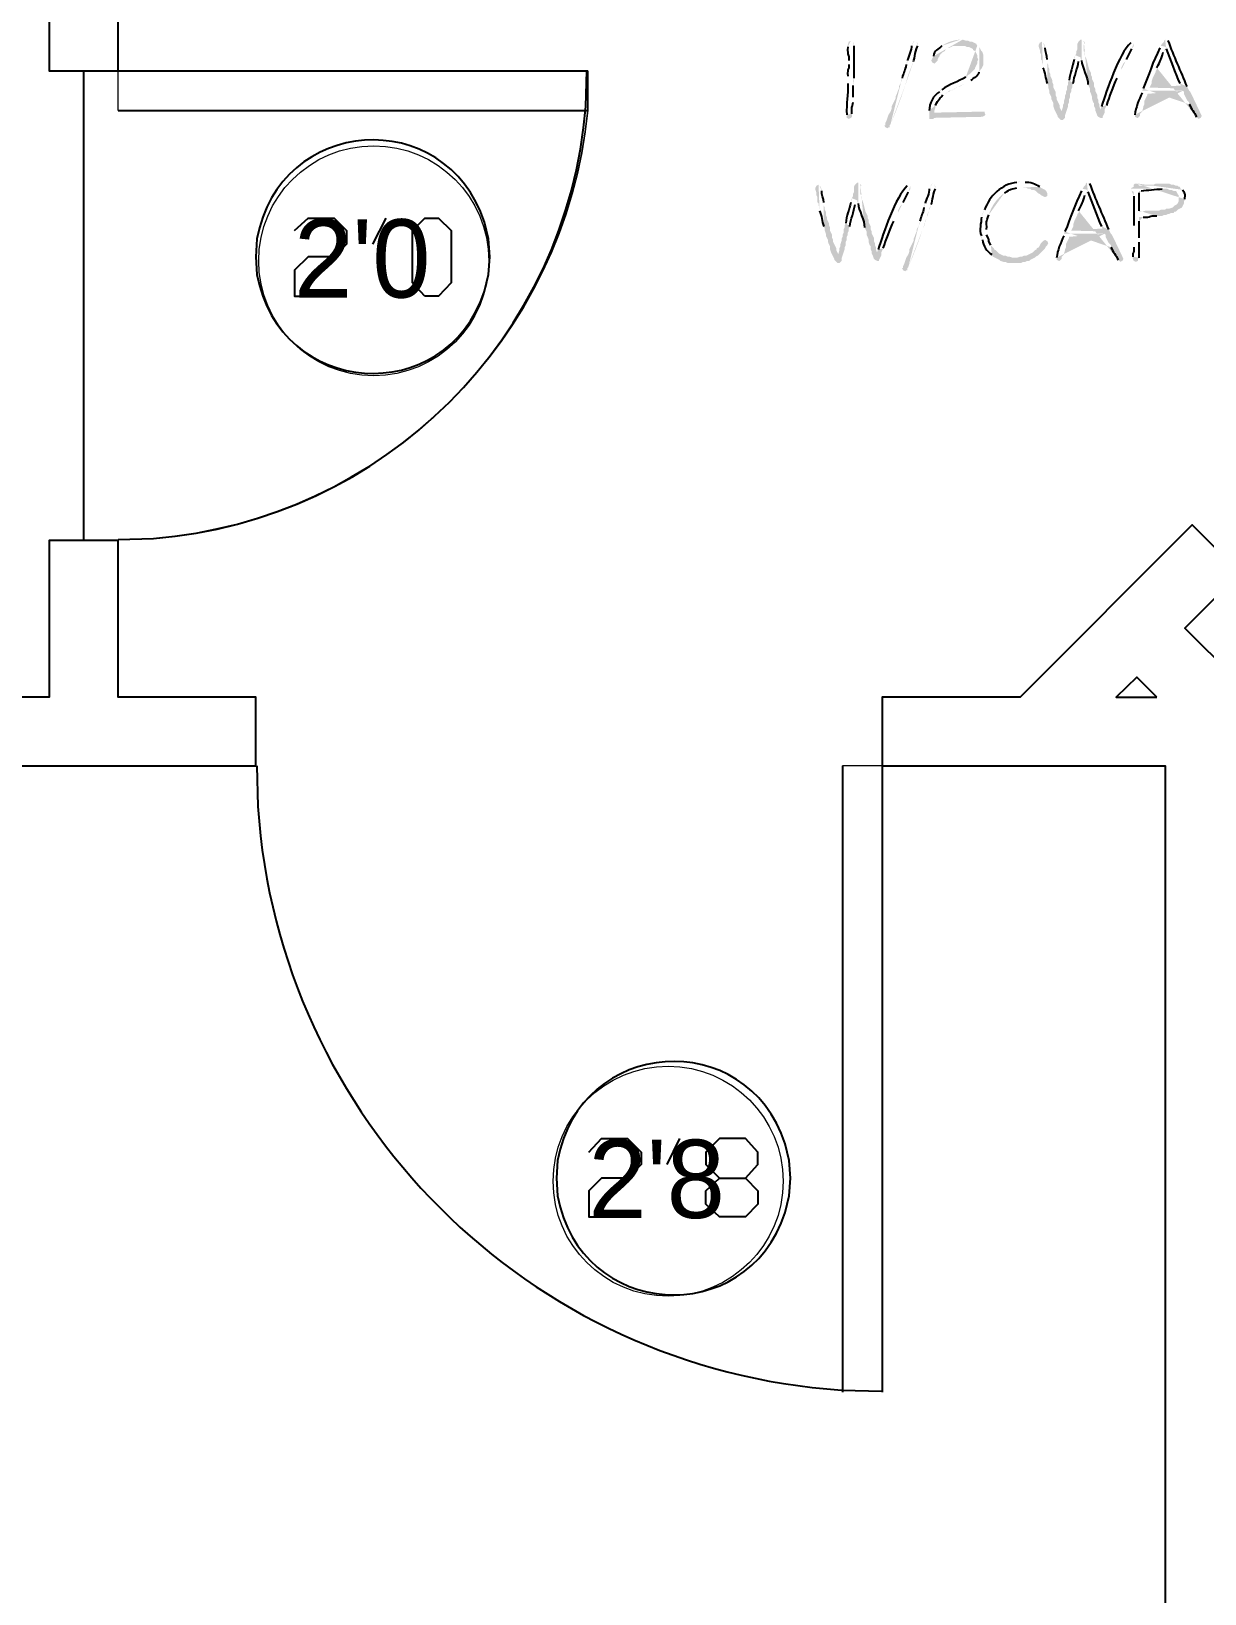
# Model space of a CAD drawing. Header units: inches. Extents: x -167 to 6071, y -6287 to -2731.
# Drawn here: x 365.5 to 425.4, y -5918.4 to -5838.5 of the extents above; entities that cross this region are included whole.
import ezdxf

# ---------------------------------------------------------------- set-up
doc = ezdxf.new("R2010")
doc.units = ezdxf.units.IN
doc.header["$LTSCALE"] = 96
doc.header["$MEASUREMENT"] = 0
doc.layers.add('Door label', color=5, linetype='Continuous', lineweight=5)
doc.layers.add('Doors', color=5, linetype='Continuous', lineweight=9)
doc.layers.add('PDF_Geometry', color=7, linetype='Continuous', true_color=0x4a4a4a)
doc.layers.add('PDF_Solid Fills', color=7, linetype='Continuous')
doc.styles.get("Standard").update_dxf_attribs({"font": 'arial.ttf'})

msp = doc.modelspace()

# ---------------------------------------------------------------- hatches: boundary and pattern name
at = {"layer": 'PDF_Solid Fills', "transparency": 33554559}
h = msp.add_hatch(color=256, dxfattribs=at)
h.paths.add_polyline_path([(407.37, -5839.029), (407.263, -5839.082), (407.21, -5839.242), (407.21, -5839.349)], flags=0)
h.paths.add_polyline_path([(407.263, -5840.042), (407.263, -5840.255)], flags=0)
h.paths.add_polyline_path([(407.21, -5840.842), (407.21, -5841.215)], flags=0)
h.paths.add_polyline_path([(407.157, -5842.815), (407.157, -5842.975), (407.263, -5843.029), (407.37, -5842.975), (407.423, -5842.922), (407.423, -5842.762)], flags=0)
h.paths.add_polyline_path([(407.477, -5842.175), (407.477, -5841.909)], flags=0)
h.paths.add_polyline_path([(407.477, -5841.322), (407.477, -5841.055), (407.53, -5840.949)], flags=0)
h.paths.add_polyline_path([(407.53, -5839.295), (407.53, -5839.189), (407.477, -5839.082)], flags=0)
h = msp.add_hatch(color=256, dxfattribs=at)
h.paths.add_polyline_path([(410.623, -5839.029), (410.57, -5839.082), (410.517, -5839.189), (410.463, -5839.295)], flags=0)
h.paths.add_polyline_path([(410.25, -5840.042), (410.25, -5840.149), (410.197, -5840.255)], flags=0)
h.paths.add_polyline_path([(409.983, -5840.949), (409.983, -5841.055), (409.823, -5841.375), (409.823, -5841.482), (409.77, -5841.589), (409.717, -5841.749), (409.663, -5841.855), (409.663, -5841.962), (409.45, -5842.389), (409.45, -5842.495), (409.397, -5842.655), (409.29, -5842.815), (409.237, -5842.975), (409.183, -5843.135), (409.13, -5843.242), (409.13, -5843.349), (409.077, -5843.349), (409.13, -5843.455), (409.237, -5843.509), (409.29, -5843.455), (409.343, -5843.455), (409.343, -5843.349), (409.397, -5843.295)], flags=0)
h.paths.add_polyline_path([(409.397, -5843.295, 0.021366), (410.143, -5841.322)], flags=0)
h.paths.add_polyline_path([(410.57, -5840.095, 0.041027), (410.143, -5841.322)], flags=0)
h.paths.add_polyline_path([(410.783, -5839.295), (410.783, -5839.189), (410.73, -5839.082)], flags=0)
h = msp.add_hatch(color=256, dxfattribs=at)
h.paths.add_polyline_path([(413.823, -5839.295), (412.97, -5839.295), (413.183, -5839.295), (413.29, -5839.349), (413.397, -5839.349), (413.61, -5839.455), (413.61, -5839.509), (413.717, -5839.562), (413.823, -5839.775), (413.823, -5839.882), (413.877, -5839.989), (413.823, -5840.095), (413.823, -5840.202), (413.717, -5840.415), (413.717, -5840.469), (413.45, -5840.735), (413.343, -5840.789), (413.343, -5840.842), (413.237, -5840.895)], flags=0)
h.paths.add_polyline_path([(412.01, -5841.535), (411.957, -5841.535), (411.903, -5841.642)], flags=0)
h.paths.add_polyline_path([(411.37, -5842.602), (411.37, -5842.709), (411.637, -5842.709), (411.637, -5842.602), (411.69, -5842.442), (411.69, -5842.335)], flags=0)
h.paths.add_polyline_path([(412.063, -5841.802), (412.17, -5841.749), (412.277, -5841.695), (412.383, -5841.589), (412.49, -5841.589), (412.703, -5841.482), (412.757, -5841.429), (412.917, -5841.375), (413.023, -5841.322), (413.183, -5841.215), (413.503, -5841.055)], flags=0)
h.paths.add_polyline_path([(413.93, -5840.629), (413.983, -5840.522), (414.037, -5840.469), (414.09, -5840.362), (414.143, -5840.255), (414.143, -5839.775), (414.09, -5839.615), (414.037, -5839.562), (413.93, -5839.349)], flags=0)
h = msp.add_hatch(color=256, dxfattribs=at)
h.paths.add_polyline_path([(412.97, -5838.975, 0.133918), (412.01, -5839.295)], flags=0)
h.paths.add_polyline_path([(411.583, -5839.829), (411.53, -5839.935), (411.477, -5840.042), (411.53, -5840.149), (411.637, -5840.202), (411.69, -5840.149), (411.797, -5840.042), (411.797, -5839.989), (411.85, -5839.882), (411.903, -5839.829), (411.903, -5839.775), (411.957, -5839.722), (412.063, -5839.615), (412.17, -5839.562), (412.223, -5839.455), (412.33, -5839.402), (412.383, -5839.402), (412.597, -5839.295), (413.823, -5839.295), (413.77, -5839.189), (413.663, -5839.135), (413.557, -5839.082), (413.45, -5839.082), (413.343, -5839.029), (413.237, -5839.029), (413.077, -5838.975)], flags=0)
h = msp.add_hatch(color=256, dxfattribs=at)
h.paths.add_polyline_path([(417.13, -5839.082), (417.023, -5839.135), (416.97, -5839.242), (416.97, -5839.349), (417.023, -5839.509), (417.023, -5839.615), (417.077, -5839.722), (417.077, -5839.989), (417.13, -5840.042), (417.13, -5840.149), (417.183, -5840.255), (417.183, -5840.415)], flags=0)
h.paths.add_polyline_path([(417.397, -5841.215), (417.45, -5841.322), (417.45, -5841.429), (417.503, -5841.589), (417.503, -5841.695), (417.557, -5841.802), (417.61, -5841.909), (417.61, -5842.015), (417.717, -5842.229), (417.717, -5842.389), (417.77, -5842.549), (417.93, -5842.869), (417.93, -5842.922), (417.983, -5842.975), (418.09, -5843.082), (418.197, -5843.082), (418.25, -5843.029), (418.303, -5842.975), (418.303, -5842.869), (418.357, -5842.709), (418.143, -5842.709), (418.143, -5842.655), (418.09, -5842.549), (418.037, -5842.442), (418.037, -5842.335), (417.877, -5842.015), (417.877, -5841.909), (417.823, -5841.802), (417.823, -5841.642), (417.717, -5841.429), (417.717, -5841.269), (417.663, -5841.162), (417.663, -5841.055), (417.557, -5840.842), (417.557, -5840.735), (417.503, -5840.629), (417.503, -5840.469), (417.45, -5840.362), (417.45, -5840.255), (417.397, -5840.149), (417.397, -5839.989)], flags=0)
h.paths.add_polyline_path([(417.29, -5839.402), (417.29, -5839.349), (417.237, -5839.189), (417.183, -5839.135)], flags=0)
h = msp.add_hatch(color=256, dxfattribs=at)
h.paths.add_polyline_path([(419.157, -5838.975), (419.103, -5838.975), (418.997, -5839.082), (418.943, -5839.189), (418.943, -5839.455), (418.89, -5839.562), (418.89, -5839.669), (418.837, -5839.775), (419.103, -5839.882), (419.103, -5839.935), (419.157, -5840.042)], flags=0)
h.paths.add_polyline_path([(419.477, -5841.269), (419.53, -5841.375), (419.583, -5841.482), (419.583, -5841.642), (419.637, -5841.749), (419.69, -5841.909), (419.69, -5842.015), (419.743, -5842.175), (419.797, -5842.229), (419.797, -5842.389), (419.85, -5842.495), (419.85, -5842.602), (419.903, -5842.709), (419.957, -5842.869), (420.01, -5842.922), (420.117, -5842.975), (420.223, -5842.975), (420.223, -5842.922), (420.33, -5842.709), (420.33, -5842.549), (420.117, -5842.549), (420.063, -5842.389), (420.063, -5842.282), (420.01, -5842.175), (420.01, -5842.069), (419.957, -5841.962), (419.957, -5841.802), (419.903, -5841.695), (419.85, -5841.589), (419.85, -5841.482), (419.797, -5841.375), (419.797, -5841.215), (419.743, -5841.109), (419.69, -5841.002), (419.69, -5840.895), (419.637, -5840.789), (419.637, -5840.682), (419.583, -5840.575), (419.53, -5840.469), (419.477, -5840.255), (419.423, -5840.042), (419.37, -5839.882), (419.317, -5839.775), (419.317, -5839.615), (419.263, -5839.562), (419.263, -5839.242), (419.317, -5839.135), (419.263, -5839.029)], flags=0)
h = msp.add_hatch(color=256, dxfattribs=at)
h.paths.add_polyline_path([(421.717, -5839.135), (421.663, -5839.135)], flags=0)
h.paths.add_polyline_path([(420.17, -5842.389), (420.117, -5842.549), (420.33, -5842.549), (420.437, -5842.335)], flags=0)
h.paths.add_polyline_path([(420.97, -5840.949), (421.023, -5840.842), (421.077, -5840.735), (421.13, -5840.629), (421.183, -5840.522), (421.183, -5840.415), (421.237, -5840.309), (421.29, -5840.202), (421.397, -5840.095), (421.45, -5839.989)], flags=0)
h.paths.add_polyline_path([(421.717, -5839.455), (421.823, -5839.295), (421.823, -5839.135)], flags=0)
h = msp.add_hatch(color=256, dxfattribs=at)
h.paths.add_polyline_path([(423.21, -5839.295), (423.157, -5839.402)], flags=0)
h.paths.add_polyline_path([(422.303, -5841.482), (422.25, -5841.589), (424.33, -5841.589), (424.383, -5841.642), (424.383, -5841.749), (424.437, -5841.855), (424.49, -5841.962), (424.543, -5842.069), (424.65, -5842.175), (424.65, -5842.282)], flags=0)
h.paths.add_polyline_path([(425.023, -5842.922), (425.077, -5842.975), (425.13, -5843.029), (425.237, -5842.975), (425.29, -5842.869), (424.81, -5841.855), (424.757, -5841.749), (424.703, -5841.642), (424.65, -5841.589), (424.597, -5841.482), (422.623, -5841.429), (422.73, -5841.215), (422.73, -5841.109), (422.783, -5840.949), (422.943, -5840.629), (422.943, -5840.575), (422.997, -5840.522), (422.997, -5840.415)], flags=0)
h.paths.add_polyline_path([(423.317, -5839.615), (423.423, -5839.509), (423.477, -5839.349)], flags=0)
h = msp.add_hatch(color=256, dxfattribs=at)
h.paths.add_polyline_path([(423.423, -5838.975), (423.37, -5839.029), (423.37, -5839.082), (423.317, -5839.135), (423.263, -5839.189), (423.21, -5839.295), (423.477, -5839.349), (423.477, -5839.455)], flags=0)
h.paths.add_polyline_path([(424.17, -5841.215), (424.223, -5841.322), (422.623, -5841.429), (424.597, -5841.482), (424.543, -5841.375)], flags=0)
h.paths.add_polyline_path([(423.583, -5839.029), (423.53, -5838.975)], flags=0)
h = msp.add_hatch(color=256, dxfattribs=at)
h.paths.add_polyline_path([(418.837, -5839.775), (418.783, -5839.882), (418.783, -5839.989)], flags=0)
h.paths.add_polyline_path([(418.517, -5841.055), (418.463, -5841.162), (418.463, -5841.269), (418.41, -5841.375), (418.41, -5841.535), (418.357, -5841.642), (418.357, -5841.749), (418.303, -5841.855), (418.303, -5841.962), (418.25, -5842.122), (418.25, -5842.229), (418.197, -5842.335), (418.197, -5842.442), (418.143, -5842.602), (418.143, -5842.709), (418.357, -5842.709), (418.41, -5842.549), (418.463, -5842.389), (418.463, -5842.282), (418.517, -5842.175), (418.517, -5842.015), (418.57, -5841.909), (418.57, -5841.749), (418.623, -5841.642), (418.623, -5841.535), (418.677, -5841.429), (418.677, -5841.322), (418.73, -5841.215)], flags=0)
h.paths.add_polyline_path([(418.997, -5840.095), (419.103, -5839.882)], flags=0)
h = msp.add_hatch(color=256, dxfattribs=at)
h.paths.add_polyline_path([(422.25, -5841.589), (422.25, -5841.695)], flags=0)
h.paths.add_polyline_path([(421.877, -5842.815), (421.877, -5842.922), (421.983, -5842.975), (422.037, -5842.975), (422.09, -5842.922), (422.143, -5842.869), (422.143, -5842.762), (422.25, -5842.655), (422.303, -5842.442), (422.303, -5842.389), (422.357, -5842.282), (422.357, -5842.122), (422.41, -5842.015), (422.463, -5841.909), (422.517, -5841.802), (422.517, -5841.749), (424.33, -5841.589)], flags=0)
for points in [[(414.09, -5842.655), (411.637, -5842.709), (411.37, -5842.709), (411.37, -5843.029), (411.583, -5843.029), (411.637, -5842.975), (414.037, -5842.922), (414.09, -5842.922), (414.197, -5842.869), (414.25, -5842.815), (414.197, -5842.709), (414.197, -5842.655)], [(417.077, -5846.549), (416.063, -5846.549), (416.33, -5846.549), (416.437, -5846.602), (416.543, -5846.602), (416.597, -5846.655), (416.703, -5846.655), (416.81, -5846.709), (416.917, -5846.815), (417.023, -5846.869), (417.077, -5846.922), (417.29, -5847.029), (417.397, -5846.975), (417.397, -5846.815), (417.343, -5846.709), (417.29, -5846.655), (417.183, -5846.602)], [(423.317, -5846.335), (422.943, -5846.335), (422.837, -5846.389), (422.463, -5846.389), (422.357, -5846.442), (422.09, -5846.442), (424.063, -5846.442), (423.957, -5846.442), (423.85, -5846.389), (423.743, -5846.389), (423.637, -5846.335), (423.477, -5846.335)], [(417.29, -5849.215), (417.183, -5849.269), (417.077, -5849.375), (417.023, -5849.482), (416.97, -5849.589), (416.863, -5849.642), (416.863, -5849.695), (416.757, -5849.749), (416.65, -5849.855), (416.543, -5849.909), (416.33, -5850.015), (416.223, -5850.015), (416.117, -5850.069), (416.01, -5850.069), (415.85, -5850.122), (414.73, -5850.122), (414.943, -5850.229), (414.997, -5850.282), (415.157, -5850.335), (415.263, -5850.335), (415.37, -5850.389), (416.063, -5850.389), (416.17, -5850.335), (416.277, -5850.335), (416.383, -5850.282), (416.49, -5850.282), (416.543, -5850.229), (416.757, -5850.122), (416.81, -5850.069), (416.917, -5850.015), (417.29, -5849.642), (417.343, -5849.535), (417.397, -5849.482), (417.45, -5849.375), (417.397, -5849.269)]]:
    msp.add_hatch(color=256, dxfattribs=at).paths.add_polyline_path(points)
h = msp.add_hatch(color=256, dxfattribs=at)
h.paths.add_polyline_path([(405.717, -5846.389), (405.61, -5846.442), (405.557, -5846.549), (405.557, -5846.655), (405.61, -5846.815), (405.61, -5846.922), (405.663, -5847.029), (405.663, -5847.295), (405.717, -5847.349), (405.717, -5847.455), (405.77, -5847.562), (405.77, -5847.722)], flags=0)
h.paths.add_polyline_path([(405.983, -5848.522), (406.037, -5848.629), (406.037, -5848.735), (406.09, -5848.895), (406.09, -5849.002), (406.143, -5849.109), (406.197, -5849.215), (406.197, -5849.322), (406.25, -5849.429), (406.303, -5849.535), (406.303, -5849.695), (406.357, -5849.855), (406.41, -5849.962), (406.463, -5850.069), (406.517, -5850.175), (406.517, -5850.229), (406.57, -5850.282), (406.677, -5850.389), (406.783, -5850.389), (406.89, -5850.282), (406.89, -5850.175), (406.943, -5850.015), (406.73, -5850.015), (406.73, -5849.962), (406.677, -5849.855), (406.623, -5849.749), (406.623, -5849.642), (406.57, -5849.535), (406.517, -5849.429), (406.463, -5849.322), (406.463, -5849.215), (406.41, -5849.109), (406.41, -5848.949), (406.357, -5848.842), (406.303, -5848.735), (406.303, -5848.575), (406.25, -5848.469), (406.25, -5848.362), (406.197, -5848.255), (406.143, -5848.149), (406.143, -5848.042), (406.09, -5847.935), (406.09, -5847.775), (406.037, -5847.669), (406.037, -5847.562), (405.983, -5847.455), (405.983, -5847.295)], flags=0)
h.paths.add_polyline_path([(405.877, -5846.709), (405.877, -5846.655), (405.823, -5846.495), (405.77, -5846.442)], flags=0)
h = msp.add_hatch(color=256, dxfattribs=at)
h.paths.add_polyline_path([(407.743, -5846.282), (407.69, -5846.282), (407.583, -5846.389), (407.53, -5846.495), (407.53, -5846.762), (407.477, -5846.869), (407.477, -5846.975), (407.423, -5847.082), (407.69, -5847.189), (407.69, -5847.242), (407.743, -5847.349)], flags=0)
h.paths.add_polyline_path([(408.063, -5848.575), (408.17, -5848.789), (408.17, -5848.949), (408.223, -5849.055), (408.277, -5849.215), (408.277, -5849.322), (408.33, -5849.482), (408.383, -5849.535), (408.383, -5849.695), (408.437, -5849.802), (408.437, -5849.909), (408.49, -5850.015), (408.543, -5850.175), (408.597, -5850.229), (408.703, -5850.282), (408.81, -5850.282), (408.81, -5850.229), (408.863, -5850.122), (408.917, -5850.015), (408.917, -5849.855), (408.703, -5849.855), (408.65, -5849.695), (408.65, -5849.589), (408.597, -5849.482), (408.597, -5849.375), (408.543, -5849.269), (408.543, -5849.109), (408.437, -5848.895), (408.437, -5848.789), (408.383, -5848.682), (408.383, -5848.522), (408.277, -5848.309), (408.277, -5848.202), (408.223, -5848.095), (408.223, -5847.989), (408.117, -5847.775), (408.01, -5847.349), (407.957, -5847.189), (407.903, -5847.082), (407.903, -5846.922), (407.85, -5846.869), (407.85, -5846.549), (407.903, -5846.442), (407.85, -5846.335)], flags=0)
h = msp.add_hatch(color=256, dxfattribs=at)
h.paths.add_polyline_path([(410.303, -5846.442), (410.25, -5846.442)], flags=0)
h.paths.add_polyline_path([(408.757, -5849.695), (408.703, -5849.855), (408.917, -5849.855), (408.97, -5849.749), (409.023, -5849.642)], flags=0)
h.paths.add_polyline_path([(409.557, -5848.255), (409.77, -5847.829), (409.77, -5847.722), (409.877, -5847.509), (409.983, -5847.402), (410.037, -5847.295)], flags=0)
h.paths.add_polyline_path([(410.303, -5846.762), (410.41, -5846.602), (410.41, -5846.442)], flags=0)
h = msp.add_hatch(color=256, dxfattribs=at)
h.paths.add_polyline_path([(411.53, -5846.335), (411.477, -5846.389), (411.423, -5846.495), (411.37, -5846.602)], flags=0)
h.paths.add_polyline_path([(411.157, -5847.349), (411.157, -5847.455), (411.103, -5847.562)], flags=0)
h.paths.add_polyline_path([(410.89, -5848.255), (410.89, -5848.362), (410.837, -5848.469), (410.73, -5848.682), (410.73, -5848.789), (410.677, -5848.895), (410.623, -5849.055), (410.57, -5849.162), (410.57, -5849.269), (410.517, -5849.375), (410.463, -5849.482), (410.41, -5849.589), (410.357, -5849.695), (410.357, -5849.802), (410.303, -5849.962), (410.197, -5850.122), (410.143, -5850.282), (410.09, -5850.442), (410.037, -5850.549), (410.037, -5850.655), (409.983, -5850.655), (410.037, -5850.762), (410.143, -5850.815), (410.197, -5850.762), (410.25, -5850.762), (410.25, -5850.655), (410.303, -5850.602)], flags=0)
h.paths.add_polyline_path([(410.303, -5850.602, 0.021366), (411.05, -5848.629)], flags=0)
h.paths.add_polyline_path([(411.05, -5848.629), (411.103, -5848.522), (411.157, -5848.362), (411.157, -5848.255), (411.263, -5848.042), (411.263, -5847.935), (411.37, -5847.722), (411.37, -5847.615), (411.423, -5847.509), (411.477, -5847.402)], flags=0)
h.paths.add_polyline_path([(411.69, -5846.602), (411.69, -5846.495), (411.637, -5846.389)], flags=0)
h = msp.add_hatch(color=256, dxfattribs=at)
h.paths.add_polyline_path([(416.063, -5846.229), (415.957, -5846.229), (415.85, -5846.282)], flags=0)
h.paths.add_polyline_path([(414.197, -5847.669), (414.143, -5847.775), (414.09, -5847.882), (414.037, -5848.042)], flags=0)
h.paths.add_polyline_path([(414.037, -5849.002), (414.037, -5849.109), (414.09, -5849.215)], flags=0)
h.paths.add_polyline_path([(414.57, -5849.962), (414.623, -5850.069), (414.73, -5850.122), (415.743, -5850.122), (415.637, -5850.122), (415.477, -5850.069), (415.37, -5850.069), (415.263, -5850.015), (415.157, -5850.015), (414.943, -5849.909), (414.89, -5849.855), (414.783, -5849.749), (414.677, -5849.695), (414.677, -5849.642), (414.57, -5849.535), (414.517, -5849.482)], flags=0)
h.paths.add_polyline_path([(414.303, -5848.949), (414.303, -5848.682)], flags=0)
h.paths.add_polyline_path([(415.21, -5846.815, 0.162278), (414.41, -5847.935)], flags=0)
h.paths.add_polyline_path([(415.85, -5846.549), (417.077, -5846.549), (417.023, -5846.495)], flags=0)
h.paths.add_polyline_path([(416.277, -5846.282), (416.17, -5846.229)], flags=0)
h = msp.add_hatch(color=256, dxfattribs=at)
h.paths.add_polyline_path([(419.21, -5846.602), (419.157, -5846.709)], flags=0)
h.paths.add_polyline_path([(418.303, -5848.789), (418.25, -5848.895), (420.33, -5848.895), (420.383, -5848.949), (420.383, -5849.055), (420.543, -5849.375), (420.65, -5849.482), (420.65, -5849.589)], flags=0)
h.paths.add_polyline_path([(421.023, -5850.229), (421.077, -5850.282), (421.13, -5850.335), (421.237, -5850.282), (421.29, -5850.175), (420.81, -5849.162), (420.757, -5849.055), (420.703, -5848.949), (420.65, -5848.895), (420.597, -5848.789), (418.623, -5848.735), (418.677, -5848.629), (418.73, -5848.522), (418.73, -5848.415), (418.783, -5848.255), (418.943, -5847.935), (418.943, -5847.882), (418.997, -5847.829), (418.997, -5847.722)], flags=0)
h.paths.add_polyline_path([(419.317, -5846.922), (419.423, -5846.815), (419.477, -5846.655)], flags=0)
h = msp.add_hatch(color=256, dxfattribs=at)
h.paths.add_polyline_path([(419.423, -5846.282), (419.37, -5846.335), (419.37, -5846.389), (419.263, -5846.495), (419.21, -5846.602), (419.477, -5846.655), (419.477, -5846.762)], flags=0)
h.paths.add_polyline_path([(420.17, -5848.522), (420.223, -5848.629), (418.623, -5848.735), (420.597, -5848.789), (420.543, -5848.682)], flags=0)
h.paths.add_polyline_path([(419.583, -5846.335), (419.53, -5846.282)], flags=0)
h = msp.add_hatch(color=256, dxfattribs=at)
h.paths.add_polyline_path([(421.983, -5846.335), (421.877, -5846.335), (421.823, -5846.389), (421.823, -5846.495), (421.717, -5846.549), (421.663, -5846.602), (423.53, -5846.602), (423.637, -5846.655), (423.743, -5846.655), (423.85, -5846.709), (423.957, -5846.709), (424.01, -5846.762), (424.063, -5846.869), (424.117, -5846.922), (424.117, -5847.242), (424.063, -5847.349), (424.01, -5847.402), (423.903, -5847.455), (423.797, -5847.562), (423.637, -5847.615), (423.477, -5847.615), (423.423, -5847.669), (423.21, -5847.669), (423.103, -5847.722), (422.41, -5847.722), (422.25, -5847.775), (422.09, -5847.775), (423.957, -5847.775), (424.063, -5847.669), (424.277, -5847.562), (424.383, -5847.349), (424.383, -5847.242), (424.437, -5847.135)], flags=0)
h.paths.add_polyline_path([(424.33, -5846.655), (424.223, -5846.602), (424.17, -5846.495), (424.117, -5846.495), (424.063, -5846.442), (422.09, -5846.442), (422.037, -5846.335)], flags=0)
h = msp.add_hatch(color=256, dxfattribs=at)
h.paths.add_polyline_path([(421.663, -5846.602), (421.717, -5846.709), (421.823, -5846.762), (421.823, -5846.975)], flags=0)
h.paths.add_polyline_path([(421.823, -5848.469), (421.823, -5849.589)], flags=0)
h.paths.add_polyline_path([(421.77, -5850.069), (421.77, -5850.175), (421.823, -5850.282), (421.93, -5850.335), (422.037, -5850.282), (422.037, -5850.175), (422.09, -5850.122)], flags=0)
h.paths.add_polyline_path([(422.09, -5849.322), (422.09, -5849.109)], flags=0)
h.paths.add_polyline_path([(422.09, -5848.255), (422.09, -5848.042), (422.303, -5848.042)], flags=0)
h.paths.add_polyline_path([(422.997, -5847.989), (423.263, -5847.989), (423.37, -5847.935), (423.477, -5847.935), (423.583, -5847.882), (423.637, -5847.882), (423.743, -5847.829), (423.85, -5847.829), (423.903, -5847.775), (423.957, -5847.775), (422.09, -5847.775), (422.09, -5847.722)], flags=0)
h.paths.add_polyline_path([(422.09, -5846.815), (422.09, -5846.709), (422.197, -5846.709)], flags=0)
h.paths.add_polyline_path([(423.263, -5846.602), (423.37, -5846.602)], flags=0)
h = msp.add_hatch(color=256, dxfattribs=at)
h.paths.add_polyline_path([(407.423, -5847.082), (407.37, -5847.189), (407.37, -5847.295)], flags=0)
h.paths.add_polyline_path([(407.103, -5848.362), (407.05, -5848.469), (407.05, -5848.575), (406.997, -5848.682), (406.997, -5848.842), (406.943, -5848.949), (406.943, -5849.055), (406.89, -5849.162), (406.89, -5849.269), (406.837, -5849.429), (406.837, -5849.535), (406.783, -5849.642), (406.783, -5849.749), (406.73, -5849.909), (406.73, -5850.015), (406.943, -5850.015), (406.997, -5849.855), (407.05, -5849.695), (407.05, -5849.589), (407.103, -5849.482), (407.103, -5849.322), (407.157, -5849.215), (407.157, -5849.055), (407.21, -5848.949), (407.21, -5848.842), (407.263, -5848.735), (407.263, -5848.629), (407.317, -5848.522)], flags=0)
h.paths.add_polyline_path([(407.583, -5847.402), (407.637, -5847.295), (407.69, -5847.189)], flags=0)
h = msp.add_hatch(color=256, dxfattribs=at)
h.paths.add_polyline_path([(418.25, -5848.895), (418.25, -5849.002)], flags=0)
h.paths.add_polyline_path([(417.877, -5850.122), (417.877, -5850.229), (417.983, -5850.282), (418.037, -5850.282), (418.09, -5850.229), (418.143, -5850.175), (418.143, -5850.069), (418.25, -5849.962), (418.303, -5849.749), (418.303, -5849.695), (418.357, -5849.589), (418.357, -5849.429), (418.41, -5849.322), (418.463, -5849.215), (418.517, -5849.109), (418.517, -5849.055), (420.33, -5848.895)], flags=0)

# ---------------------------------------------------------------- linework, layer by layer
at = {"layer": 'Door label'}
for centre in [(382.994, -5850.279), (398.034, -5897.319)]:
    msp.add_circle(centre, 5.877, dxfattribs=at)
at = {"layer": 'Doors'}
msp.add_line((408.97, -5876.095), (406.943, -5876.095), dxfattribs=at)
at = {"layer": 'Doors', "transparency": 33554687}
for points in [[(393.93, -5842.602), (369.93, -5842.602), (369.93, -5840.575)], [(406.943, -5876.095), (406.943, -5908.095)], [(408.97, -5908.095), (408.97, -5876.095)]]:
    msp.add_lwpolyline(points, dxfattribs=at)
for points in [[(393.93, -5840.575), (369.93, -5840.575)], [(393.93, -5840.575), (393.93, -5842.602)]]:
    msp.add_lwpolyline(points, close=True, dxfattribs=at)
msp.add_lwpolyline([(371.743, -5864.469, 0.362638), (393.93, -5842.602, -0.362638)], format="xyb", close=True, dxfattribs=at)
msp.add_lwpolyline([(377.023, -5876.095), (377.077, -5878.175, 0.375995), (406.89, -5907.989), (408.97, -5908.042)], format="xyb", dxfattribs=at)
at = {"layer": 'PDF_Geometry', "color": 7}
for points in [[(330.41, -5832.575), (366.41, -5832.575), (366.41, -5840.575), (369.93, -5840.575), (369.93, -5829.055), (262.943, -5829.055)], [(369.93, -5840.575), (393.93, -5840.575)], [(369.93, -5842.602), (393.93, -5842.602)], [(426.943, -5957.589), (426.943, -5871.562), (424.437, -5869.055), (427.263, -5866.229), (424.81, -5863.775), (416.01, -5872.575), (408.97, -5872.575), (408.97, -5876.095), (408.97, -5908.095)], [(289.13, -5876.095), (376.97, -5876.095), (376.97, -5872.575), (369.93, -5872.575), (369.93, -5864.575), (366.41, -5864.575), (366.41, -5872.575), (330.41, -5872.575)], [(408.97, -5876.095), (423.423, -5876.095), (423.423, -5990.815), (426.943, -5990.815), (426.943, -5961.109), (486.943, -5961.109), (486.943, -6048.575), (426.943, -6048.575), (426.943, -6018.815), (423.423, -6018.815), (423.423, -6048.575), (404.917, -6048.575), (404.917, -6052.042), (486.943, -6052.042), (486.943, -6070.069), (496.917, -6070.069), (496.917, -5997.589), (510.143, -5997.589), (510.143, -5994.069)], [(406.943, -5876.095), (406.943, -5908.095)]]:
    msp.add_lwpolyline(points, dxfattribs=at)
at = {"layer": 'PDF_Geometry'}
for points in [[(368.17, -5840.575), (368.17, -5864.575)], [(378.943, -5848.735), (379.637, -5848.095), (380.97, -5848.095), (381.61, -5848.735), (381.61, -5849.429), (380.97, -5850.069), (379.637, -5850.069), (378.943, -5850.762), (378.943, -5852.095), (381.61, -5852.095)], [(382.943, -5849.429), (383.637, -5848.095)], [(388.65, -5851.829), (388.863, -5850.975), (388.917, -5850.069), (388.863, -5849.162), (388.65, -5848.309)], [(377.023, -5849.162), (376.97, -5850.069), (377.023, -5850.975)], [(393.983, -5895.829), (394.623, -5895.135), (395.957, -5895.135), (396.65, -5895.829), (396.65, -5896.469), (395.957, -5897.162), (394.623, -5897.162), (393.983, -5897.802), (393.983, -5899.135), (396.65, -5899.135)], [(397.983, -5896.469), (398.623, -5895.135)], [(401.983, -5897.162), (402.623, -5897.802), (402.623, -5898.495), (401.983, -5899.135), (400.65, -5899.135), (399.957, -5898.495), (399.957, -5897.802), (400.65, -5897.162), (401.983, -5897.162), (402.623, -5896.469), (402.623, -5895.829), (401.983, -5895.135), (400.65, -5895.135), (399.957, -5895.829), (399.957, -5896.469), (400.65, -5897.162)], [(404.01, -5898.922), (404.223, -5898.069), (404.277, -5897.162), (404.223, -5896.255), (404.01, -5895.402)], [(392.383, -5896.255), (392.33, -5897.162), (392.383, -5898.069)]]:
    msp.add_lwpolyline(points, dxfattribs=at)
for points in [[(369.93, -5864.522), (371.743, -5864.469, 0.369037), (393.823, -5842.389), (393.877, -5840.575)], [(377.023, -5876.095), (377.077, -5878.175, 0.375984), (406.89, -5907.989), (408.97, -5908.042)]]:
    msp.add_lwpolyline(points, format="xyb", dxfattribs=at)
msp.add_lwpolyline([(385.61, -5852.095), (384.97, -5851.402), (384.97, -5848.735), (385.61, -5848.095), (386.303, -5848.095), (386.943, -5848.735), (386.943, -5851.402), (386.303, -5852.095)], close=True, dxfattribs=at)
at = {"layer": 'PDF_Geometry', "color": 7}
msp.add_lwpolyline([(422.997, -5872.575), (421.983, -5871.562), (420.917, -5872.575)], close=True, dxfattribs=at)
at = {"layer": 'PDF_Geometry'}
for points in [[(407.21, -5839.349), (407.171, -5839.911), (407.288, -5839.646), (407.263, -5840.042)], [(407.53, -5840.949), (407.53, -5840.398), (407.53, -5839.847), (407.53, -5839.295)], [(410.463, -5839.295), (410.483, -5839.463), (410.308, -5839.871), (410.25, -5840.042)], [(410.57, -5840.095), (410.628, -5839.955), (410.679, -5839.405), (410.783, -5839.295)], [(412.01, -5839.295), (411.82, -5839.494), (411.638, -5839.485), (411.583, -5839.829)], [(417.397, -5839.989), (417.39, -5839.783), (417.286, -5839.603), (417.29, -5839.402)], [(421.663, -5839.135), (421.047, -5839.711), (420.45, -5841.572), (420.17, -5842.389)], [(421.45, -5839.989), (421.539, -5839.811), (421.628, -5839.633), (421.717, -5839.455)], [(423.157, -5839.402), (422.784, -5840.114), (422.601, -5840.774), (422.303, -5841.482)], [(423.477, -5839.455), (423.694, -5840.031), (423.913, -5840.654), (424.17, -5841.215)], [(424.543, -5841.375), (424.236, -5840.589), (423.867, -5839.827), (423.583, -5839.029)], [(407.263, -5840.255), (407.285, -5840.593), (407.178, -5840.327), (407.21, -5840.842)], [(410.197, -5840.255), (410.138, -5840.563), (410.055, -5840.665), (409.983, -5840.949)], [(418.783, -5839.989), (418.689, -5840.357), (418.563, -5840.668), (418.517, -5841.055)], [(418.73, -5841.215), (418.771, -5840.836), (418.947, -5840.474), (418.997, -5840.095)], [(419.157, -5840.042), (419.167, -5840.376), (419.495, -5840.942), (419.477, -5841.269)], [(422.997, -5840.415), (423.178, -5840.036), (423.228, -5840.035), (423.317, -5839.615)], [(413.237, -5840.895), (412.841, -5841.119), (412.387, -5841.269), (412.01, -5841.535)], [(413.503, -5841.055), (413.655, -5840.933), (413.857, -5840.829), (413.93, -5840.629)], [(417.183, -5840.415), (417.297, -5840.671), (417.298, -5840.957), (417.397, -5841.215)], [(420.437, -5842.335), (420.596, -5841.869), (420.759, -5841.409), (420.97, -5840.949)], [(407.21, -5841.215), (407.244, -5841.837), (407.122, -5842.189), (407.157, -5842.815)], [(407.477, -5841.909), (407.477, -5841.713), (407.477, -5841.518), (407.477, -5841.322)], [(411.903, -5841.642), (411.585, -5841.79), (411.374, -5842.272), (411.37, -5842.602)], [(411.69, -5842.335), (411.82, -5842.001), (411.966, -5841.978), (412.063, -5841.802)], [(422.25, -5841.695), (422.077, -5842.031), (421.926, -5842.461), (421.877, -5842.815)], [(388.65, -5848.309), (386.675, -5842.299), (378.169, -5842.86), (377.023, -5849.162)], [(407.423, -5842.762), (407.394, -5842.303), (407.459, -5842.456), (407.477, -5842.175)], [(424.65, -5842.282), (424.766, -5842.51), (424.909, -5842.695), (425.023, -5842.922)], [(405.983, -5847.295), (405.977, -5847.089), (405.872, -5846.91), (405.877, -5846.709)], [(410.25, -5846.442), (409.634, -5847.017), (409.037, -5848.879), (408.757, -5849.695)], [(410.037, -5847.295), (410.126, -5847.118), (410.214, -5846.94), (410.303, -5846.762)], [(411.37, -5846.602), (411.389, -5846.771), (411.214, -5847.176), (411.157, -5847.349)], [(411.477, -5847.402), (411.534, -5847.262), (411.586, -5846.712), (411.69, -5846.602)], [(415.85, -5846.282), (415.098, -5846.333), (414.439, -5846.975), (414.197, -5847.669)], [(415.21, -5846.815), (415.608, -5846.572), (415.415, -5846.663), (415.85, -5846.549)], [(417.023, -5846.495), (416.811, -5846.379), (416.517, -5846.246), (416.277, -5846.282)], [(419.157, -5846.709), (418.784, -5847.421), (418.601, -5848.08), (418.303, -5848.789)], [(419.477, -5846.762), (419.694, -5847.337), (419.913, -5847.96), (420.17, -5848.522)], [(420.543, -5848.682), (420.236, -5847.895), (419.867, -5847.134), (419.583, -5846.335)], [(422.197, -5846.709), (422.545, -5846.662), (422.903, -5846.634), (423.263, -5846.602)], [(424.437, -5847.135), (424.428, -5846.837), (424.487, -5846.95), (424.33, -5846.655)], [(407.37, -5847.295), (407.276, -5847.663), (407.15, -5847.975), (407.103, -5848.362)], [(407.317, -5848.522), (407.358, -5848.143), (407.534, -5847.781), (407.583, -5847.402)], [(407.743, -5847.349), (407.753, -5847.683), (408.082, -5848.248), (408.063, -5848.575)], [(418.997, -5847.722), (419.178, -5847.343), (419.228, -5847.342), (419.317, -5846.922)], [(421.823, -5846.975), (421.823, -5847.473), (421.823, -5847.971), (421.823, -5848.469)], [(422.09, -5847.722), (422.09, -5847.42), (422.09, -5847.118), (422.09, -5846.815)], [(405.77, -5847.722), (405.884, -5847.977), (405.885, -5848.263), (405.983, -5848.522)], [(409.023, -5849.642), (409.182, -5849.176), (409.346, -5848.715), (409.557, -5848.255)], [(411.103, -5847.562), (411.044, -5847.871), (410.963, -5847.971), (410.89, -5848.255)], [(414.037, -5848.042), (414.037, -5848.354), (413.892, -5848.698), (414.037, -5849.002)], [(414.303, -5848.682), (414.32, -5848.221), (414.24, -5848.356), (414.41, -5847.935)], [(422.09, -5849.109), (422.09, -5848.824), (422.09, -5848.54), (422.09, -5848.255)], [(422.303, -5848.042), (422.757, -5848.071), (422.531, -5847.959), (422.997, -5847.989)], [(414.517, -5849.482), (414.281, -5849.064), (414.539, -5849.367), (414.303, -5848.949)], [(418.25, -5849.002), (418.077, -5849.338), (417.926, -5849.767), (417.877, -5850.122)], [(414.09, -5849.215), (414.117, -5849.516), (414.331, -5849.815), (414.57, -5849.962)], [(420.65, -5849.589), (420.766, -5849.815), (420.909, -5850.001), (421.023, -5850.229)], [(421.823, -5849.589), (421.846, -5850.028), (421.75, -5849.7), (421.77, -5850.069)], [(422.09, -5850.122), (422.09, -5849.855), (422.09, -5849.589), (422.09, -5849.322)], [(377.023, -5850.975), (378.168, -5857.276), (386.673, -5857.84), (388.65, -5851.829)], [(404.01, -5895.402), (402.036, -5889.393), (393.53, -5889.952), (392.383, -5896.255)], [(392.383, -5898.069), (393.528, -5904.37), (402.034, -5904.933), (404.01, -5898.922)]]:
    msp.add_open_spline(points, degree=3, dxfattribs=at)

# ---------------------------------------------------------------- texts
at = {"layer": 'Door label', "char_height": 4, "attachment_point": 1}
for s, insert in [("{\\Ftxt|c0;2'0}", (378.922, -5848.159)), ("{\\Ftxt|c0;2'\\Ftxt|c129;8}", (393.962, -5895.199))]:
    msp.add_mtext_dynamic_manual_height_columns(s, width=3.08976, gutter_width=1, heights=[0], dxfattribs=dict(at, insert=insert))

doc.saveas('drawing.dxf')
